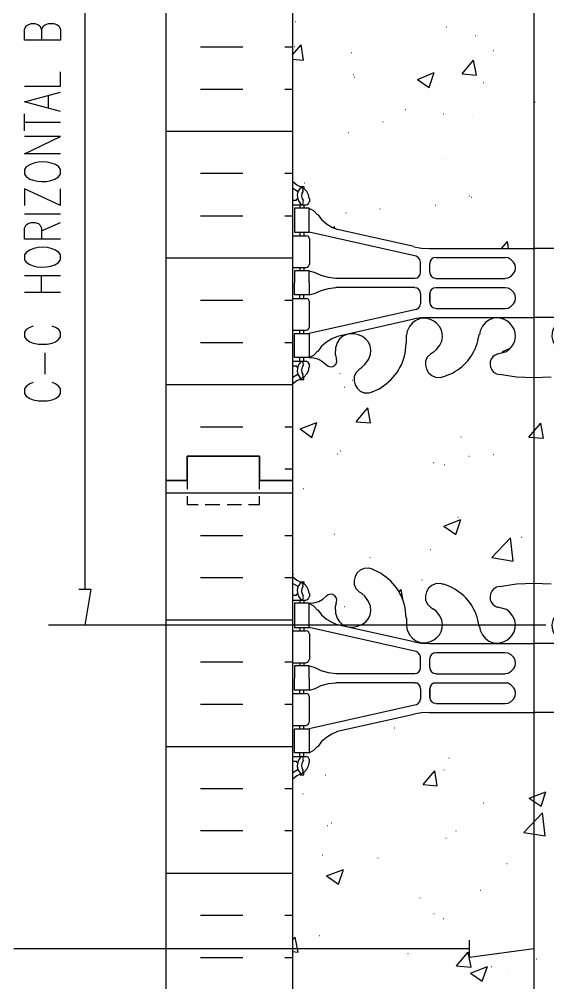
# Model space of a CAD drawing. Header units: millimetres. Extents: x 14 to 201, y 16 to 268.
# Drawn here: x 115.1 to 149.9, y 132.5 to 195.9 of the extents above; entities that cross this region are included whole.
import ezdxf

# ---------------------------------------------------------------- set-up
doc = ezdxf.new("R2010")
doc.units = ezdxf.units.MM
doc.layers.get('0').update_dxf_attribs({"linetype": 'CONTINUOUS'})

msp = doc.modelspace()

# ---------------------------------------------------------------- linework, layer by layer
at = {"color": 0}
for p, q in [((124.799, 165.586), (124.799, 222.736)), ((133.138, 222.736), (133.138, 165.586)), ((149.013, 222.736), (149.013, 108.5)), ((119.443, 210.841), (119.443, 158.433)), ((115.485, 195.263), (115.591, 195.516)), ((115.591, 195.516), (115.718, 195.579)), ((115.718, 195.579), (115.93, 195.665)), ((115.93, 195.665), (116.163, 195.665)), ((116.163, 195.665), (116.396, 195.579)), ((116.396, 195.579), (116.501, 195.516)), ((116.501, 195.516), (116.607, 195.263)), ((116.607, 195.263), (116.733, 195.516)), ((116.733, 195.516), (116.84, 195.579)), ((116.84, 195.579), (117.072, 195.665)), ((117.072, 195.665), (117.412, 195.665)), ((117.412, 195.665), (117.644, 195.579)), ((117.644, 195.579), (117.751, 195.516)), ((117.751, 195.516), (117.855, 195.263)), ((115.485, 194.564), (115.485, 195.263)), ((116.607, 195.263), (116.607, 194.564)), ((117.855, 195.263), (117.855, 194.564)), ((117.855, 194.564), (115.485, 194.564)), ((117.855, 191.538), (117.855, 192.49)), ((115.485, 191.538), (117.855, 191.538)), ((115.485, 190.5), (117.855, 191.135)), ((117.072, 190.12), (117.072, 190.903)), ((117.855, 189.865), (115.485, 190.5)), ((115.485, 188.596), (115.485, 189.717)), ((115.485, 189.166), (117.855, 189.166)), ((115.485, 187.092), (117.855, 188.214)), ((117.855, 188.214), (115.485, 188.214)), ((117.855, 187.092), (115.485, 187.092)), ((115.591, 186.224), (115.485, 186.054)), ((115.485, 186.054), (115.485, 185.738)), ((117.855, 186.054), (117.751, 186.224)), ((117.855, 185.738), (117.855, 186.054)), ((115.485, 185.738), (115.591, 185.589)), ((115.591, 185.589), (115.824, 185.421)), ((133.16, 185.251), (133.413, 185.039)), ((117.855, 183.684), (115.485, 184.785)), ((115.485, 184.785), (115.485, 183.684)), ((117.855, 183.684), (117.855, 184.785)), ((133.16, 184.828), (133.434, 184.658)), ((133.413, 185.039), (133.71, 184.892)), ((133.477, 184.573), (133.434, 184.658)), ((133.499, 184.636), (133.434, 184.404)), ((133.626, 184.828), (133.499, 184.636)), ((133.604, 184.933), (133.879, 184.933)), ((133.71, 184.848), (133.604, 184.806)), ((133.9, 184.785), (133.689, 184.892)), ((133.795, 184.828), (133.71, 184.848)), ((133.836, 184.636), (133.753, 184.489)), ((133.836, 184.743), (133.795, 184.828)), ((133.816, 184.636), (133.836, 184.743)), ((133.879, 184.933), (133.879, 184.806)), ((134.069, 184.595), (133.9, 184.785)), ((134.175, 184.383), (134.069, 184.595)), ((133.138, 184.044), (133.393, 184.044)), ((133.393, 184.066), (133.434, 184.129)), ((133.434, 184.404), (133.456, 184.193)), ((133.456, 184.193), (133.519, 183.981)), ((133.519, 183.981), (133.646, 183.79)), ((133.753, 184.489), (133.73, 184.299)), ((133.73, 184.299), (133.773, 184.129)), ((133.773, 184.129), (133.858, 183.981)), ((133.858, 183.874), (133.816, 183.96)), ((134.218, 184.15), (134.175, 184.383)), ((134.196, 183.833), (134.218, 183.917)), ((134.239, 184.15), (134.239, 183.917)), ((133.138, 183.727), (134.028, 183.727)), ((134.218, 183.515), (133.266, 183.515)), ((133.266, 183.515), (133.266, 181.927)), ((133.604, 183.727), (133.604, 183.515)), ((133.646, 183.79), (133.73, 183.747)), ((133.73, 183.747), (133.816, 183.79)), ((133.816, 183.79), (133.858, 183.874)), ((133.879, 183.727), (133.879, 183.515)), ((134.028, 183.727), (134.133, 183.747)), ((134.133, 183.747), (134.196, 183.833)), ((134.218, 181.927), (134.218, 183.515)), ((134.535, 183.324), (134.218, 183.494)), ((134.768, 183.071), (134.535, 183.324)), ((115.485, 183.134), (117.855, 183.134)), ((134.789, 183.092), (135.044, 182.753)), ((135.044, 182.753), (135.36, 182.479)), ((115.485, 182.182), (115.591, 182.414)), ((115.485, 181.461), (115.485, 182.182)), ((115.591, 182.414), (115.718, 182.499)), ((115.718, 182.499), (115.93, 182.563)), ((115.93, 182.563), (116.163, 182.563)), ((116.163, 182.563), (116.396, 182.499)), ((116.396, 182.499), (116.501, 182.414)), ((116.501, 182.414), (116.607, 182.182)), ((116.607, 182.013), (117.855, 182.563)), ((116.607, 182.182), (116.607, 181.461)), ((135.36, 182.479), (135.72, 182.266)), ((135.72, 182.266), (136.102, 182.097)), ((141.118, 180.975), (136.102, 182.097)), ((117.855, 181.461), (115.485, 181.461)), ((133.138, 181.694), (134.028, 181.694)), ((133.266, 181.927), (134.218, 181.927)), ((133.604, 181.927), (133.604, 181.694)), ((133.879, 181.927), (133.879, 181.694)), ((134.133, 181.673), (134.028, 181.694)), ((134.196, 181.61), (134.133, 181.673)), ((134.218, 181.504), (134.196, 181.61)), ((141.267, 180.34), (134.218, 181.927)), ((134.239, 181.504), (134.239, 179.79)), ((141.118, 180.954), (141.627, 180.869)), ((141.627, 180.869), (142.156, 180.848)), ((142.156, 180.848), (149.013, 180.848)), ((155.871, 180.848), (149.013, 180.848)), ((115.591, 180.595), (115.485, 180.425)), ((115.485, 180.425), (115.485, 180.107)), ((115.485, 180.107), (115.591, 179.959)), ((117.855, 180.425), (117.751, 180.595)), ((117.855, 180.107), (117.855, 180.425)), ((141.414, 180.256), (141.267, 180.34)), ((141.52, 180.129), (141.414, 180.256)), ((141.563, 179.959), (141.52, 180.129)), ((142.282, 180.15), (142.197, 180.023)), ((142.409, 180.233), (142.282, 180.15)), ((142.558, 180.256), (142.409, 180.233)), ((142.558, 180.256), (147.129, 180.256)), ((147.321, 180.233), (147.129, 180.256)), ((115.591, 179.959), (115.824, 179.79)), ((133.138, 179.6), (134.028, 179.6)), ((133.604, 179.6), (133.604, 179.388)), ((133.879, 179.6), (133.879, 179.388)), ((134.028, 179.6), (134.133, 179.62)), ((134.133, 179.62), (134.196, 179.704)), ((134.196, 179.704), (134.218, 179.79)), ((141.563, 179.281), (141.563, 179.959)), ((142.197, 180.023), (142.176, 179.874)), ((142.176, 179.281), (142.176, 179.874)), ((142.176, 179.304), (142.176, 179.853)), ((115.485, 179.071), (117.855, 179.071)), ((116.607, 177.969), (116.607, 179.071)), ((134.218, 179.388), (133.266, 179.388)), ((133.266, 179.388), (133.266, 178.583)), ((134.218, 178.583), (134.218, 179.388)), ((134.557, 179.281), (134.239, 179.367)), ((134.557, 179.304), (135.001, 179.091)), ((135.001, 179.091), (135.487, 178.965)), ((135.487, 178.965), (135.975, 178.901)), ((141.181, 178.879), (135.975, 178.879)), ((141.181, 178.901), (141.33, 178.922)), ((141.33, 178.922), (141.457, 179.007)), ((141.457, 179.007), (141.541, 179.134)), ((141.541, 179.134), (141.563, 179.281)), ((142.176, 179.281), (142.197, 179.134)), ((142.197, 179.134), (142.282, 179.007)), ((142.282, 179.007), (142.409, 178.922)), ((142.409, 178.922), (142.558, 178.901)), ((142.558, 178.879), (147.129, 178.879)), ((147.129, 178.901), (147.321, 178.922)), ((133.266, 177.8), (133.266, 178.583)), ((134.218, 178.583), (134.218, 177.8)), ((135.487, 178.203), (135.001, 178.076)), ((135.975, 178.266), (135.487, 178.203)), ((141.181, 178.286), (135.975, 178.286)), ((141.33, 178.245), (141.181, 178.266)), ((141.457, 178.16), (141.33, 178.245)), ((142.409, 178.245), (142.282, 178.16)), ((142.558, 178.266), (142.409, 178.245)), ((142.558, 178.286), (147.129, 178.286)), ((147.321, 178.245), (147.129, 178.266)), ((115.485, 177.969), (117.855, 177.969)), ((133.138, 177.567), (134.028, 177.567)), ((134.218, 177.8), (133.266, 177.8)), ((133.604, 177.567), (133.604, 177.8)), ((133.879, 177.567), (133.879, 177.8)), ((134.133, 177.546), (134.028, 177.567)), ((134.239, 177.8), (134.557, 177.884)), ((135.001, 178.076), (134.557, 177.863)), ((141.541, 178.033), (141.457, 178.16)), ((141.563, 177.884), (141.541, 178.033)), ((141.563, 177.884), (141.563, 177.207)), ((142.197, 178.033), (142.176, 177.884)), ((142.176, 177.314), (142.176, 177.884)), ((142.176, 177.863), (142.176, 177.314)), ((142.282, 178.16), (142.197, 178.033)), ((134.196, 177.483), (134.133, 177.546)), ((134.218, 177.377), (134.196, 177.483)), ((134.239, 175.663), (134.239, 177.377)), ((141.414, 176.911), (141.52, 177.038)), ((141.52, 177.038), (141.563, 177.207)), ((142.176, 177.314), (142.197, 177.165)), ((142.197, 177.165), (142.282, 177.038)), ((142.282, 177.038), (142.409, 176.954)), ((142.409, 176.954), (142.558, 176.932)), ((147.129, 176.911), (147.321, 176.932)), ((141.267, 176.826), (134.218, 175.26)), ((141.627, 176.296), (141.118, 176.213)), ((141.267, 176.826), (141.414, 176.911)), ((142.156, 176.319), (141.627, 176.296)), ((142.156, 176.319), (149.013, 176.319)), ((142.558, 176.911), (147.129, 176.911)), ((155.871, 176.319), (149.013, 176.319)), ((115.824, 175.663), (115.591, 175.514)), ((116.057, 175.747), (115.824, 175.663)), ((117.518, 175.663), (117.306, 175.747)), ((117.751, 175.514), (117.518, 175.663)), ((134.196, 175.577), (134.218, 175.663)), ((141.118, 176.192), (136.102, 175.07)), ((115.591, 175.514), (115.485, 175.344)), ((115.485, 175.344), (115.485, 175.028)), ((115.485, 175.028), (115.591, 174.879)), ((117.855, 175.344), (117.751, 175.514)), ((117.751, 174.879), (117.855, 175.028)), ((117.855, 175.028), (117.855, 175.344)), ((133.138, 175.471), (134.028, 175.471)), ((133.266, 175.26), (134.218, 175.26)), ((133.266, 173.673), (133.266, 175.26)), ((133.604, 175.26), (133.604, 175.471)), ((133.879, 175.26), (133.879, 175.471)), ((134.028, 175.471), (134.133, 175.493)), ((134.133, 175.493), (134.196, 175.577)), ((134.218, 175.26), (134.218, 173.673)), ((136.102, 175.07), (135.72, 174.901)), ((140.674, 175.408), (140.632, 175.154)), ((140.632, 174.646), (140.632, 175.154)), ((145.331, 174.774), (145.415, 175.197)), ((145.478, 175.43), (145.437, 175.175)), ((115.591, 174.879), (115.824, 174.709)), ((115.824, 174.709), (116.057, 174.625)), ((116.057, 174.625), (116.396, 174.562)), ((116.396, 174.562), (116.967, 174.562)), ((116.967, 174.562), (117.306, 174.625)), ((117.306, 174.625), (117.518, 174.709)), ((117.518, 174.709), (117.751, 174.879)), ((135.044, 174.413), (134.789, 174.075)), ((135.36, 174.688), (135.044, 174.413)), ((135.72, 174.901), (135.36, 174.688)), ((140.568, 174.159), (140.609, 174.625)), ((116.84, 172.572), (116.84, 173.99)), ((134.218, 173.673), (134.535, 173.842)), ((134.535, 173.842), (134.768, 174.096)), ((135.932, 173.906), (135.996, 173.673)), ((142.409, 174.032), (142.219, 173.906)), ((142.409, 174.032), (142.621, 174.202)), ((146.643, 173.926), (146.473, 173.842)), ((146.643, 173.926), (147.215, 174.075)), ((147.215, 174.053), (147.425, 174.222)), ((133.138, 173.44), (134.028, 173.44)), ((134.218, 173.673), (133.266, 173.673)), ((133.519, 173.186), (133.456, 172.974)), ((133.646, 173.377), (133.519, 173.186)), ((133.604, 173.44), (133.604, 173.673)), ((133.73, 173.418), (133.646, 173.377)), ((133.816, 173.377), (133.73, 173.418)), ((133.858, 173.186), (133.773, 173.038)), ((133.858, 173.291), (133.816, 173.377)), ((133.816, 173.207), (133.858, 173.291)), ((133.879, 173.44), (133.879, 173.673)), ((134.155, 173.377), (134.028, 173.44)), ((134.218, 173.25), (134.155, 173.377)), ((134.535, 173.63), (134.218, 173.651)), ((134.239, 173.038), (134.239, 173.25)), ((134.854, 173.546), (134.535, 173.63)), ((135.128, 173.377), (134.854, 173.546)), ((135.36, 173.164), (135.128, 173.377)), ((135.36, 173.186), (135.487, 173.101)), ((135.783, 173.08), (135.912, 173.164)), ((135.912, 173.164), (135.996, 173.27)), ((135.996, 173.651), (136.017, 173.587)), ((135.996, 173.27), (136.039, 173.418)), ((136.039, 173.418), (136.017, 173.567)), ((137.69, 173.038), (137.9, 173.207)), ((133.138, 173.121), (133.393, 173.121)), ((133.434, 172.529), (133.16, 172.359)), ((133.434, 173.038), (133.393, 173.101)), ((133.456, 172.974), (133.434, 172.762)), ((133.434, 172.762), (133.499, 172.529)), ((133.434, 172.508), (133.477, 172.592)), ((133.499, 172.529), (133.626, 172.339)), ((133.773, 173.038), (133.73, 172.868)), ((133.73, 172.868), (133.753, 172.678)), ((133.753, 172.678), (133.836, 172.529)), ((133.836, 172.424), (133.816, 172.529)), ((133.9, 172.402), (134.069, 172.592)), ((134.069, 172.592), (134.175, 172.805)), ((134.175, 172.805), (134.218, 173.038)), ((135.487, 173.101), (135.636, 173.058)), ((135.636, 173.058), (135.783, 173.08)), ((137.71, 173.017), (137.52, 172.889)), ((143.087, 172.424), (143.488, 172.572)), ((146.558, 172.592), (146.749, 172.551)), ((146.749, 172.572), (147.87, 172.402)), ((115.824, 171.936), (115.591, 171.767)), ((116.057, 172.022), (115.824, 171.936)), ((117.518, 171.936), (117.306, 172.022)), ((117.751, 171.767), (117.518, 171.936)), ((133.413, 172.149), (133.16, 171.936)), ((133.71, 172.296), (133.413, 172.149)), ((133.604, 172.359), (133.71, 172.318)), ((133.604, 172.233), (133.879, 172.233)), ((133.689, 172.296), (133.9, 172.402)), ((133.71, 172.318), (133.795, 172.339)), ((133.795, 172.339), (133.836, 172.424)), ((133.879, 172.233), (133.879, 172.382)), ((142.854, 172.359), (143.087, 172.424)), ((147.87, 172.402), (149.013, 172.359)), ((149.013, 172.359), (150.157, 172.402)), ((115.591, 171.767), (115.485, 171.619)), ((115.485, 171.619), (115.485, 171.301)), ((115.485, 171.301), (115.591, 171.133)), ((117.855, 171.619), (117.751, 171.767)), ((117.751, 171.133), (117.855, 171.301)), ((117.855, 171.301), (117.855, 171.619)), ((138.155, 171.344), (138.388, 171.407)), ((138.366, 171.407), (138.791, 171.599)), ((115.591, 171.133), (115.824, 170.984)), ((115.824, 170.984), (116.057, 170.9)), ((116.057, 170.9), (116.396, 170.815)), ((116.396, 170.815), (116.967, 170.815)), ((116.967, 170.815), (117.306, 170.9)), ((117.306, 170.9), (117.518, 170.984)), ((117.518, 170.984), (117.751, 171.133)), ((126.195, 165.586), (126.195, 167.174)), ((126.195, 167.174), (130.958, 167.174)), ((130.958, 167.174), (126.195, 167.174)), ((126.195, 167.174), (126.195, 165.586)), ((130.958, 167.174), (130.958, 165.586)), ((130.958, 165.586), (130.958, 167.174)), ((124.799, 108.416), (124.799, 165.586)), ((124.799, 165.586), (126.195, 165.586)), ((126.195, 165.586), (124.799, 165.586)), ((126.195, 165.586), (126.195, 165.016)), ((130.958, 165.586), (133.138, 165.586)), ((133.138, 165.586), (130.958, 165.586)), ((130.958, 165.016), (130.958, 165.586)), ((133.138, 165.586), (133.138, 108.416)), ((126.195, 164.55), (126.195, 163.999)), ((130.958, 163.999), (130.958, 164.55)), ((126.195, 163.999), (126.916, 163.999)), ((127.38, 163.999), (128.334, 163.999)), ((128.82, 163.999), (129.772, 163.999)), ((130.238, 163.999), (130.958, 163.999)), ((138.388, 159.745), (138.155, 159.808)), ((133.16, 159.236), (133.413, 159.026)), ((138.791, 159.555), (138.366, 159.745)), ((133.16, 158.813), (133.434, 158.644)), ((133.413, 159.026), (133.71, 158.877)), ((133.477, 158.56), (133.434, 158.644)), ((133.499, 158.623), (133.434, 158.39)), ((133.626, 158.813), (133.499, 158.623)), ((133.604, 158.919), (133.879, 158.919)), ((133.71, 158.856), (133.604, 158.813)), ((133.9, 158.771), (133.689, 158.877)), ((133.795, 158.834), (133.71, 158.856)), ((133.836, 158.623), (133.753, 158.474)), ((133.836, 158.75), (133.795, 158.834)), ((133.816, 158.644), (133.836, 158.75)), ((133.879, 158.919), (133.879, 158.793)), ((134.069, 158.581), (133.9, 158.771)), ((134.175, 158.37), (134.069, 158.581)), ((143.087, 158.729), (142.854, 158.793)), ((143.488, 158.601), (143.087, 158.75)), ((146.749, 158.601), (146.558, 158.56)), ((147.87, 158.75), (146.749, 158.581)), ((149.013, 158.793), (147.87, 158.75)), ((150.157, 158.75), (149.013, 158.793)), ((119.063, 158.433), (119.845, 158.433)), ((119.845, 158.433), (119.443, 156.061)), ((133.138, 158.031), (133.393, 158.031)), ((133.393, 158.051), (133.434, 158.115)), ((133.434, 158.39), (133.456, 158.178)), ((133.456, 158.178), (133.519, 157.967)), ((133.519, 157.967), (133.646, 157.776)), ((133.753, 158.474), (133.73, 158.284)), ((133.73, 158.284), (133.773, 158.115)), ((133.773, 158.115), (133.858, 157.967)), ((133.858, 157.861), (133.816, 157.945)), ((134.218, 158.137), (134.175, 158.37)), ((134.196, 157.841), (134.218, 157.925)), ((134.239, 158.137), (134.239, 157.925)), ((135.128, 157.776), (135.36, 157.988)), ((135.487, 158.051), (135.36, 157.967)), ((135.636, 158.094), (135.487, 158.051)), ((135.783, 158.072), (135.636, 158.094)), ((135.912, 157.988), (135.783, 158.072)), ((135.996, 157.882), (135.912, 157.988)), ((137.52, 158.264), (137.71, 158.137)), ((137.9, 157.967), (137.69, 158.137)), ((133.138, 157.712), (134.028, 157.712)), ((134.218, 157.502), (133.266, 157.502)), ((133.266, 157.502), (133.266, 155.914)), ((133.604, 157.712), (133.604, 157.502)), ((133.646, 157.776), (133.73, 157.734)), ((133.73, 157.734), (133.816, 157.776)), ((133.816, 157.776), (133.858, 157.861)), ((133.879, 157.712), (133.879, 157.502)), ((134.028, 157.734), (134.133, 157.755)), ((134.133, 157.755), (134.196, 157.841)), ((134.218, 157.502), (134.535, 157.522)), ((134.218, 155.914), (134.218, 157.502)), ((134.535, 157.311), (134.218, 157.479)), ((134.535, 157.522), (134.854, 157.608)), ((134.768, 157.056), (134.535, 157.311)), ((134.854, 157.608), (135.128, 157.776)), ((135.996, 157.502), (135.932, 157.269)), ((136.039, 157.734), (135.996, 157.882)), ((135.996, 157.502), (136.017, 157.585)), ((136.017, 157.585), (136.039, 157.734)), ((146.473, 157.311), (146.643, 157.226)), ((134.789, 157.079), (135.044, 156.74)), ((135.044, 156.74), (135.36, 156.464)), ((140.609, 156.527), (140.568, 156.993)), ((142.219, 157.246), (142.409, 157.12)), ((142.621, 156.95), (142.409, 157.12)), ((147.215, 157.099), (146.643, 157.246)), ((147.425, 156.93), (147.215, 157.099)), ((149.818, 156.061), (117.072, 156.061)), ((135.36, 156.464), (135.72, 156.253)), ((135.72, 156.253), (136.102, 156.083)), ((141.118, 154.962), (136.102, 156.083)), ((140.632, 156.527), (140.632, 155.998)), ((145.415, 155.978), (145.331, 156.4)), ((133.138, 155.681), (134.028, 155.681)), ((133.266, 155.914), (134.218, 155.914)), ((133.604, 155.914), (133.604, 155.681)), ((133.879, 155.914), (133.879, 155.681)), ((134.133, 155.659), (134.028, 155.681)), ((134.196, 155.596), (134.133, 155.659)), ((134.218, 155.491), (134.196, 155.596)), ((141.267, 154.327), (134.218, 155.914)), ((134.239, 155.491), (134.239, 153.797)), ((140.632, 155.998), (140.674, 155.744)), ((145.437, 155.978), (145.478, 155.724)), ((141.118, 154.962), (141.627, 154.876)), ((141.627, 154.876), (142.156, 154.856)), ((142.156, 154.856), (149.013, 154.856)), ((155.871, 154.856), (149.013, 154.856)), ((141.414, 154.241), (141.267, 154.327)), ((141.52, 154.114), (141.414, 154.241)), ((141.563, 153.945), (141.52, 154.114)), ((142.282, 154.136), (142.197, 154.008)), ((142.409, 154.22), (142.282, 154.136)), ((142.558, 154.241), (142.409, 154.22)), ((142.558, 154.263), (147.129, 154.263)), ((147.321, 154.22), (147.129, 154.241)), ((133.138, 153.585), (134.028, 153.585)), ((133.604, 153.585), (133.604, 153.374)), ((133.879, 153.585), (133.879, 153.374)), ((134.028, 153.607), (134.133, 153.628)), ((134.133, 153.628), (134.196, 153.712)), ((134.196, 153.712), (134.218, 153.797)), ((141.563, 153.268), (141.563, 153.945)), ((142.197, 154.008), (142.176, 153.861)), ((142.176, 153.268), (142.176, 153.861)), ((142.176, 153.289), (142.176, 153.839)), ((134.218, 153.374), (133.266, 153.374)), ((133.266, 153.374), (133.266, 152.569)), ((134.218, 152.569), (134.218, 153.374)), ((134.557, 153.268), (134.239, 153.352)), ((134.557, 153.289), (135.001, 153.078)), ((135.001, 153.078), (135.487, 152.95)), ((135.487, 152.95), (135.975, 152.886)), ((141.181, 152.866), (135.975, 152.866)), ((141.181, 152.886), (141.33, 152.908)), ((141.33, 152.908), (141.457, 152.993)), ((141.457, 152.993), (141.541, 153.119)), ((141.541, 153.119), (141.563, 153.268)), ((142.176, 153.268), (142.197, 153.119)), ((142.197, 153.119), (142.282, 152.993)), ((142.282, 152.993), (142.409, 152.908)), ((142.409, 152.908), (142.558, 152.886)), ((142.558, 152.866), (147.129, 152.866)), ((147.129, 152.886), (147.321, 152.908)), ((133.266, 151.787), (133.266, 152.569)), ((134.218, 152.569), (134.218, 151.787)), ((135.975, 152.251), (135.487, 152.188)), ((141.181, 152.273), (135.975, 152.273)), ((141.33, 152.231), (141.181, 152.251)), ((141.457, 152.146), (141.33, 152.231)), ((142.409, 152.231), (142.282, 152.146)), ((142.558, 152.251), (142.409, 152.231)), ((142.558, 152.273), (147.129, 152.273)), ((147.321, 152.231), (147.129, 152.251)), ((134.218, 151.787), (133.266, 151.787)), ((133.604, 151.554), (133.604, 151.787)), ((133.879, 151.554), (133.879, 151.787)), ((134.239, 151.787), (134.557, 151.871)), ((135.001, 152.061), (134.557, 151.85)), ((135.487, 152.188), (135.001, 152.061)), ((141.541, 152.02), (141.457, 152.146)), ((141.563, 151.871), (141.541, 152.02)), ((141.563, 151.871), (141.563, 151.193)), ((142.197, 152.02), (142.176, 151.871)), ((142.176, 151.299), (142.176, 151.871)), ((142.176, 151.85), (142.176, 151.299)), ((142.282, 152.146), (142.197, 152.02)), ((133.138, 151.554), (134.028, 151.554)), ((134.133, 151.532), (134.028, 151.554)), ((134.196, 151.468), (134.133, 151.532)), ((134.218, 151.362), (134.196, 151.468)), ((134.239, 149.67), (134.239, 151.362)), ((141.414, 150.896), (141.52, 151.025)), ((141.52, 151.025), (141.563, 151.193)), ((142.176, 151.299), (142.197, 151.152)), ((142.197, 151.152), (142.282, 151.025)), ((142.282, 151.025), (142.409, 150.939)), ((142.409, 150.939), (142.558, 150.919)), ((141.267, 150.813), (134.218, 149.246)), ((141.267, 150.813), (141.414, 150.896)), ((142.156, 150.304), (141.627, 150.283)), ((142.156, 150.304), (149.013, 150.304)), ((142.558, 150.896), (147.129, 150.896)), ((147.129, 150.896), (147.321, 150.919)), ((155.871, 150.304), (149.013, 150.304)), ((134.196, 149.585), (134.218, 149.67)), ((141.118, 150.177), (136.102, 149.056)), ((141.627, 150.283), (141.118, 150.199)), ((133.138, 149.458), (134.028, 149.458)), ((133.266, 149.246), (134.218, 149.246)), ((133.266, 147.658), (133.266, 149.246)), ((133.604, 149.246), (133.604, 149.458)), ((133.879, 149.246), (133.879, 149.458)), ((134.028, 149.479), (134.133, 149.501)), ((134.133, 149.501), (134.196, 149.585)), ((134.218, 149.246), (134.218, 147.658)), ((136.102, 149.056), (135.72, 148.886)), ((135.044, 148.4), (134.789, 148.06)), ((135.36, 148.675), (135.044, 148.4)), ((135.72, 148.886), (135.36, 148.675)), ((134.218, 147.658), (134.535, 147.828)), ((134.535, 147.828), (134.768, 148.083)), ((133.138, 147.425), (134.028, 147.425)), ((134.218, 147.658), (133.266, 147.658)), ((133.519, 147.172), (133.456, 146.959)), ((133.646, 147.362), (133.519, 147.172)), ((133.604, 147.425), (133.604, 147.658)), ((133.73, 147.405), (133.646, 147.362)), ((133.816, 147.362), (133.73, 147.405)), ((133.858, 147.172), (133.773, 147.024)), ((133.858, 147.278), (133.816, 147.362)), ((133.816, 147.192), (133.858, 147.278)), ((133.879, 147.425), (133.879, 147.658)), ((134.155, 147.362), (134.028, 147.425)), ((134.218, 147.235), (134.155, 147.362)), ((134.239, 147.024), (134.239, 147.235)), ((133.138, 147.108), (133.393, 147.108)), ((133.434, 146.516), (133.16, 146.346)), ((133.434, 147.024), (133.393, 147.088)), ((133.456, 146.959), (133.434, 146.749)), ((133.434, 146.749), (133.499, 146.516)), ((133.434, 146.495), (133.477, 146.579)), ((133.499, 146.516), (133.626, 146.326)), ((133.773, 147.024), (133.73, 146.855)), ((133.73, 146.855), (133.753, 146.663)), ((133.753, 146.663), (133.836, 146.516)), ((133.836, 146.41), (133.816, 146.516)), ((133.9, 146.389), (134.069, 146.579)), ((134.069, 146.579), (134.175, 146.792)), ((134.175, 146.792), (134.218, 147.024)), ((133.413, 146.134), (133.16, 145.923)), ((133.71, 146.283), (133.413, 146.134)), ((133.604, 146.346), (133.71, 146.304)), ((133.604, 146.219), (133.879, 146.219)), ((133.689, 146.283), (133.9, 146.389)), ((133.71, 146.304), (133.795, 146.326)), ((133.795, 146.326), (133.836, 146.41)), ((133.879, 146.219), (133.879, 146.367)), ((144.779, 134.175), (144.779, 135.318)), ((144.779, 134.747), (114.786, 134.747)), ((149.013, 134.747), (144.779, 134.175))]:
    msp.add_line(p, q, dxfattribs=at)
at = {"color": 252}
for p, q in [((133.307, 195.792), (133.329, 195.792)), ((143.257, 195.453), (143.278, 195.453)), ((145.161, 194.881), (145.182, 194.881)), ((127.063, 194.12), (129.858, 194.12)), ((132.631, 194.12), (133.138, 194.12)), ((133.138, 193.591), (133.689, 194.247)), ((133.244, 194.141), (133.266, 194.141)), ((133.858, 193.252), (133.689, 194.247)), ((137.011, 193.759), (137.033, 193.759)), ((146.367, 193.887), (146.389, 193.887)), ((133.138, 193.315), (133.858, 193.252)), ((144.293, 192.341), (145.055, 193.252)), ((145.245, 192.257), (145.055, 193.252)), ((137.118, 192.3), (137.14, 192.3)), ((141.351, 191.981), (142.452, 192.427)), ((142.133, 191.452), (142.452, 192.427)), ((144.293, 192.341), (145.245, 192.257)), ((137.203, 192.13), (137.224, 192.13)), ((141.351, 191.981), (142.133, 191.452)), ((145.69, 191.771), (145.711, 191.771)), ((127.063, 191.346), (129.858, 191.346)), ((132.631, 191.346), (133.138, 191.346)), ((149.078, 190.5), (149.098, 190.5)), ((140.546, 189.992), (140.568, 189.992)), ((143.065, 189.717), (143.087, 189.717)), ((149.035, 189.654), (149.056, 189.654)), ((139.087, 189.188), (139.107, 189.188)), ((144.971, 189.611), (144.992, 189.611)), ((124.799, 188.573), (133.138, 188.573)), ((136.821, 188.49), (136.842, 188.49)), ((143.171, 186.753), (143.192, 186.753)), ((127.063, 185.801), (129.858, 185.801)), ((132.631, 185.801), (133.138, 185.801)), ((133.922, 185.166), (133.943, 185.166)), ((144.779, 184.319), (144.802, 184.319)), ((144.885, 184.234), (144.908, 184.234)), ((138.875, 183.452), (138.895, 183.452)), ((142.515, 183.705), (142.536, 183.705)), ((127.063, 183.008), (129.858, 183.008)), ((132.631, 183.008), (133.138, 183.008)), ((134.917, 182.922), (134.938, 182.922)), ((136.631, 183.198), (136.652, 183.198)), ((135.806, 182.203), (135.89, 182.309)), ((135.912, 182.16), (135.89, 182.309)), ((146.896, 180.848), (147.278, 181.314)), ((147.341, 180.848), (147.278, 181.314)), ((124.799, 180.233), (133.138, 180.233)), ((127.063, 177.461), (129.858, 177.461)), ((132.631, 177.461), (133.138, 177.461)), ((127.063, 174.668), (129.858, 174.668)), ((132.631, 174.668), (133.138, 174.668)), ((146.326, 173.779), (146.346, 173.779)), ((146.961, 174.075), (147.49, 174.286)), ((146.961, 174.075), (147.066, 174.01)), ((136.249, 172.635), (136.271, 172.635)), ((124.799, 171.895), (133.138, 171.895)), ((137.054, 172.192), (137.075, 172.192)), ((136.546, 171.726), (136.568, 171.726)), ((137.33, 169.44), (138.092, 170.371)), ((138.261, 169.376), (138.092, 170.371)), ((133.626, 168.974), (134.725, 169.397)), ((134.408, 168.422), (134.725, 169.397)), ((137.33, 169.44), (138.261, 169.376)), ((148.696, 168.444), (149.479, 169.354)), ((149.648, 168.359), (149.479, 169.354)), ((127.063, 169.121), (129.858, 169.121)), ((132.631, 169.121), (133.138, 169.121)), ((133.626, 168.974), (134.408, 168.422)), ((144.209, 168.465), (144.23, 168.465)), ((148.696, 168.444), (149.648, 168.359)), ((136.271, 167.533), (136.292, 167.533)), ((136.059, 167.343), (136.081, 167.343)), ((144.738, 167.174), (144.759, 167.174)), ((146.367, 167.301), (146.389, 167.301)), ((132.631, 166.348), (133.138, 166.348)), ((142.389, 166.771), (142.409, 166.771)), ((143.129, 166.645), (143.151, 166.645)), ((133.858, 165.057), (133.879, 165.057)), ((124.799, 164.761), (133.138, 164.761)), ((143.087, 162.581), (144.209, 163.004)), ((143.891, 162.031), (144.209, 163.004)), ((144.019, 163.173), (144.04, 163.173)), ((143.087, 162.581), (143.891, 162.031)), ((127.063, 161.968), (129.858, 161.968)), ((132.631, 161.968), (133.138, 161.968)), ((135.869, 162.052), (135.89, 162.052)), ((146.262, 160.507), (147.49, 161.798)), ((147.658, 160.274), (147.49, 161.798)), ((148.209, 161.841), (148.23, 161.841)), ((138.219, 160.507), (138.239, 160.507)), ((142.198, 161.036), (142.219, 161.036)), ((146.262, 160.507), (147.658, 160.274)), ((127.063, 159.195), (129.858, 159.195)), ((132.631, 159.195), (133.138, 159.195)), ((133.181, 159.406), (133.203, 159.406)), ((141.647, 159.046), (141.669, 159.046)), ((140.145, 158.264), (140.293, 158.411)), ((140.419, 157.671), (140.293, 158.411)), ((136.525, 157.289), (136.546, 157.289)), ((124.799, 156.421), (133.138, 156.421)), ((127.063, 153.648), (129.858, 153.648)), ((132.631, 153.648), (133.138, 153.648)), ((127.063, 150.855), (129.858, 150.855)), ((132.631, 150.855), (133.138, 150.855)), ((139.849, 149.309), (139.869, 149.309)), ((124.799, 148.083), (133.138, 148.083)), ((143.425, 147.321), (143.447, 147.321)), ((143.087, 146.536), (143.108, 146.536)), ((135.277, 146.197), (135.297, 146.197)), ((141.733, 145.564), (142.495, 146.473)), ((142.663, 145.478), (142.495, 146.473)), ((127.063, 145.308), (129.858, 145.308)), ((132.631, 145.308), (133.138, 145.308)), ((141.733, 145.564), (142.663, 145.478)), ((133.816, 144.949), (133.836, 144.949)), ((148.717, 144.675), (149.818, 145.098)), ((148.717, 144.675), (149.501, 144.146)), ((149.501, 144.146), (149.818, 145.098)), ((149.67, 144.885), (149.691, 144.885)), ((145.69, 144.356), (145.711, 144.356)), ((148.357, 142.409), (149.585, 143.7)), ((149.775, 142.197), (149.585, 143.7)), ((135.403, 142.875), (135.424, 142.875)), ((135.679, 143.044), (135.7, 143.044)), ((127.063, 142.536), (129.858, 142.536)), ((132.631, 142.536), (133.138, 142.536)), ((143.891, 142.515), (143.913, 142.515)), ((148.357, 142.409), (149.775, 142.197)), ((143.235, 142.029), (143.257, 142.029)), ((135.086, 140.928), (135.107, 140.928)), ((138.748, 140.738), (138.768, 140.738)), ((147.235, 140.377), (147.257, 140.377)), ((124.799, 139.743), (133.138, 139.743)), ((135.36, 139.551), (136.482, 139.976)), ((135.36, 139.551), (136.165, 139.022)), ((136.165, 139.022), (136.482, 139.976)), ((145.5, 138.621), (145.521, 138.621)), ((141.52, 138.113), (141.541, 138.113)), ((142.43, 137.075), (142.452, 137.075)), ((127.063, 136.97), (129.858, 136.97)), ((132.631, 136.97), (133.138, 136.97)), ((143.044, 136.758), (143.065, 136.758)), ((133.138, 135.34), (133.307, 135.53)), ((133.16, 135.487), (133.181, 135.487)), ((133.499, 134.535), (133.307, 135.53)), ((134.895, 135.636), (134.917, 135.636)), ((133.138, 134.578), (133.499, 134.535)), ((140.716, 134.451), (140.738, 134.451)), ((143.933, 133.626), (144.695, 134.535)), ((144.885, 133.54), (144.695, 134.535)), ((127.063, 134.196), (129.858, 134.196)), ((132.631, 134.196), (133.138, 134.196)), ((149.204, 134.092), (149.225, 134.092)), ((143.933, 133.626), (144.885, 133.54)), ((144.844, 133.16), (145.966, 133.583)), ((145.627, 132.631), (145.966, 133.583)), ((146.219, 133.583), (146.24, 133.583)), ((144.844, 133.16), (145.627, 132.631)), ((147.341, 133.16), (147.362, 133.16))]:
    msp.add_line(p, q, dxfattribs=at)
at = {"color": 0}
for points in [[(117.751, 186.224), (117.161, 186.68), (116.182, 186.665), (115.591, 186.224)], [(115.824, 185.421), (116.381, 185.188), (117.533, 185.153), (117.855, 185.738)], [(117.751, 180.595), (117.161, 181.049), (116.182, 181.036), (115.591, 180.595)], [(115.824, 179.79), (116.319, 179.547), (117.556, 179.513), (117.855, 180.107)], [(147.321, 178.922), (147.974, 179.17), (147.974, 179.985), (147.321, 180.233)], [(147.321, 176.932), (147.974, 177.18), (147.974, 177.996), (147.321, 178.245)], [(142.621, 174.202), (143.966, 175.678), (141.442, 177.282), (140.674, 175.408)], [(147.425, 174.222), (148.772, 175.699), (146.246, 177.304), (145.478, 175.43)], [(152.549, 175.43), (151.78, 177.304), (149.255, 175.699), (150.6, 174.222)], [(137.9, 173.207), (139.456, 175.073), (135.882, 176.334), (135.932, 173.906)], [(143.488, 172.572), (144.397, 172.989), (145.103, 173.79), (145.331, 174.774)], [(138.791, 171.599), (139.725, 172.12), (140.458, 173.075), (140.568, 174.159)], [(142.219, 173.906), (141.498, 173.396), (142.001, 172.248), (142.854, 172.359)], [(146.473, 173.842), (146.022, 173.571), (145.994, 172.865), (146.558, 172.592)], [(137.52, 172.889), (136.799, 172.38), (137.302, 171.232), (138.155, 171.344)], [(138.155, 159.808), (137.302, 159.92), (136.799, 158.772), (137.52, 158.264)], [(140.568, 156.993), (140.458, 158.078), (139.725, 159.033), (138.791, 159.555)], [(142.854, 158.793), (142.001, 158.905), (141.498, 157.757), (142.219, 157.246)], [(145.331, 156.4), (145.103, 157.383), (144.397, 158.184), (143.488, 158.601)], [(146.558, 158.56), (145.994, 158.287), (146.022, 157.582), (146.473, 157.311)], [(135.932, 157.269), (135.882, 154.841), (139.456, 156.1), (137.9, 157.967)], [(140.674, 155.744), (141.442, 153.87), (143.966, 155.474), (142.621, 156.95)], [(145.478, 155.724), (146.246, 153.85), (148.772, 155.454), (147.425, 156.93)], [(150.6, 156.93), (149.255, 155.454), (151.78, 153.85), (152.549, 155.724)], [(147.321, 152.908), (147.974, 153.157), (147.974, 153.972), (147.321, 154.22)], [(147.321, 150.919), (147.974, 151.167), (147.974, 151.982), (147.321, 152.231)]]:
    msp.add_open_spline(points, degree=3, dxfattribs=at)

doc.saveas('drawing.dxf')
